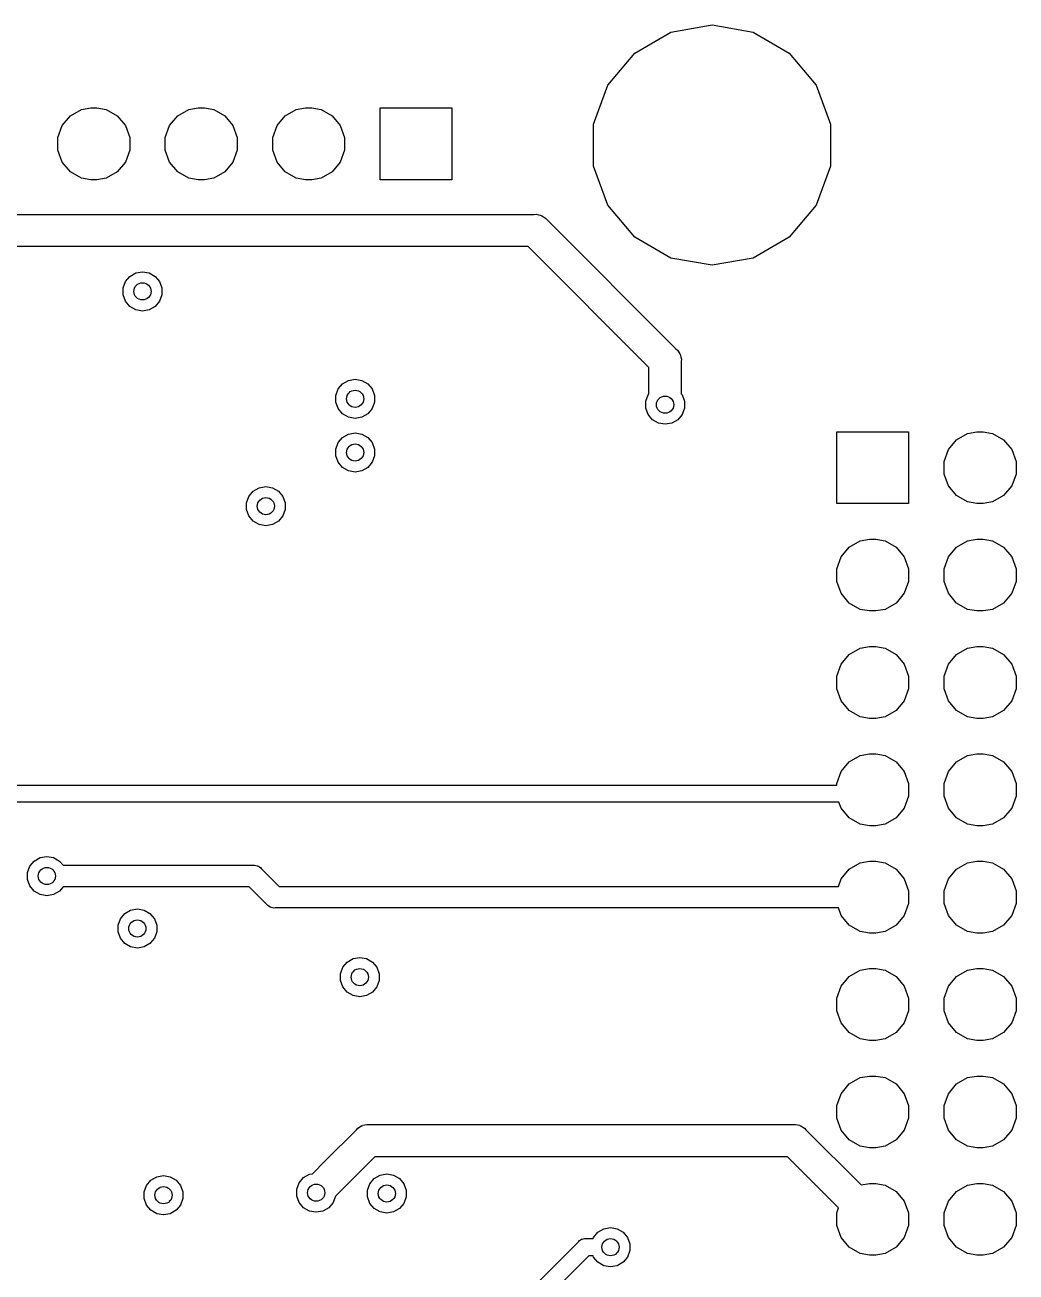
# Model space of a CAD drawing. Extents: x 91.5 to 190.2, y -113.9 to -59.9.
# Drawn here: x 164.84 to 188.28, y -89.44 to -59.94 of the extents above; entities that cross this region are included whole.
import ezdxf

# ---------------------------------------------------------------- set-up
doc = ezdxf.new("R2010")
doc.units = 0
doc.header["$MEASUREMENT"] = 0
doc.layers.add('BLACK', color=7, linetype='CONTINUOUS')

msp = doc.modelspace()

# ---------------------------------------------------------------- linework, layer by layer
at = {"layer": 'BLACK', "linetype": 'CONTINUOUS'}
for p, q in [((179.262, -60.602), (180.118, -60.1083)), ((180.118, -60.1083), (181.09, -59.9368)), ((181.09, -59.9368), (182.062, -60.1083)), ((182.062, -60.1083), (182.918, -60.602)), ((178.628, -61.3584), (179.262, -60.602)), ((182.918, -60.602), (183.552, -61.3584)), ((178.29, -62.2863), (178.628, -61.3584)), ((183.552, -61.3584), (183.89, -62.2863)), ((165.915, -62.0888), (166.175, -61.9389)), ((166.175, -61.9389), (166.396, -61.9)), ((166.396, -61.9), (166.544, -61.9)), ((166.544, -61.9), (166.765, -61.9389)), ((166.765, -61.9389), (167.025, -62.0888)), ((168.455, -62.0888), (168.715, -61.9389)), ((168.715, -61.9389), (168.936, -61.9)), ((168.936, -61.9), (169.084, -61.9)), ((169.084, -61.9), (169.305, -61.9389)), ((169.305, -61.9389), (169.565, -62.0888)), ((170.995, -62.0888), (171.255, -61.9389)), ((171.255, -61.9389), (171.476, -61.9)), ((171.476, -61.9), (171.624, -61.9)), ((171.624, -61.9), (171.845, -61.9389)), ((171.845, -61.9389), (172.105, -62.0888)), ((173.24, -63.6), (173.24, -61.9)), ((173.24, -61.9), (174.94, -61.9)), ((174.94, -61.9), (174.94, -63.6)), ((165.723, -62.3184), (165.915, -62.0888)), ((167.025, -62.0888), (167.217, -62.3184)), ((168.263, -62.3184), (168.455, -62.0888)), ((169.565, -62.0888), (169.757, -62.3184)), ((170.803, -62.3184), (170.995, -62.0888)), ((172.105, -62.0888), (172.297, -62.3184)), ((165.62, -62.6001), (165.723, -62.3184)), ((167.217, -62.3184), (167.32, -62.6001)), ((168.16, -62.6001), (168.263, -62.3184)), ((169.757, -62.3184), (169.86, -62.6001)), ((170.7, -62.6001), (170.803, -62.3184)), ((172.297, -62.3184), (172.4, -62.6001)), ((178.29, -63.2737), (178.29, -62.2863)), ((183.89, -62.2863), (183.89, -63.2737)), ((165.62, -62.8999), (165.62, -62.6001)), ((167.32, -62.6001), (167.32, -62.8999)), ((168.16, -62.8999), (168.16, -62.6001)), ((169.86, -62.6001), (169.86, -62.8999)), ((170.7, -62.8999), (170.7, -62.6001)), ((172.4, -62.6001), (172.4, -62.8999)), ((165.723, -63.1816), (165.62, -62.8999)), ((167.32, -62.8999), (167.217, -63.1816)), ((168.263, -63.1816), (168.16, -62.8999)), ((169.86, -62.8999), (169.757, -63.1816)), ((170.803, -63.1816), (170.7, -62.8999)), ((172.4, -62.8999), (172.297, -63.1816)), ((165.915, -63.4112), (165.723, -63.1816)), ((166.175, -63.5611), (165.915, -63.4112)), ((167.025, -63.4112), (166.765, -63.5611)), ((167.217, -63.1816), (167.025, -63.4112)), ((168.455, -63.4112), (168.263, -63.1816)), ((168.715, -63.5611), (168.455, -63.4112)), ((169.565, -63.4112), (169.305, -63.5611)), ((169.757, -63.1816), (169.565, -63.4112)), ((170.995, -63.4112), (170.803, -63.1816)), ((171.255, -63.5611), (170.995, -63.4112)), ((172.105, -63.4112), (171.845, -63.5611)), ((172.297, -63.1816), (172.105, -63.4112)), ((178.628, -64.2016), (178.29, -63.2737)), ((183.89, -63.2737), (183.552, -64.2016)), ((166.396, -63.6), (166.175, -63.5611)), ((166.544, -63.6), (166.396, -63.6)), ((166.765, -63.5611), (166.544, -63.6)), ((168.936, -63.6), (168.715, -63.5611)), ((169.084, -63.6), (168.936, -63.6)), ((169.305, -63.5611), (169.084, -63.6)), ((171.476, -63.6), (171.255, -63.5611)), ((171.624, -63.6), (171.476, -63.6)), ((171.845, -63.5611), (171.624, -63.6)), ((174.94, -63.6), (173.24, -63.6)), ((179.262, -64.958), (178.628, -64.2016)), ((183.552, -64.2016), (182.918, -64.958)), ((159.856, -64.419), (176.883, -64.419)), ((176.883, -64.419), (176.934, -64.4146)), ((176.934, -64.4146), (176.983, -64.4277)), ((176.983, -64.4277), (177.032, -64.4365)), ((177.032, -64.4365), (177.047, -64.445)), ((177.047, -64.445), (177.064, -64.4494)), ((177.064, -64.4494), (177.105, -64.4784)), ((177.105, -64.4784), (177.149, -64.5036)), ((177.149, -64.5036), (177.181, -64.5424)), ((177.181, -64.5424), (180.238, -67.5988)), ((176.742, -65.181), (159.715, -65.181)), ((179.599, -68.0378), (176.742, -65.181)), ((180.118, -65.4517), (179.262, -64.958)), ((182.918, -64.958), (182.062, -65.4517)), ((181.09, -65.6232), (180.118, -65.4517)), ((182.062, -65.4517), (181.09, -65.6232)), ((167.461, -65.8037), (167.62, -65.7757)), ((167.62, -65.7757), (167.779, -65.8037)), ((167.163, -66.1594), (167.218, -66.0079)), ((167.218, -66.0079), (167.322, -65.8844)), ((167.322, -65.8844), (167.461, -65.8037)), ((167.779, -65.8037), (167.918, -65.8844)), ((167.918, -65.8844), (168.022, -66.0079)), ((168.022, -66.0079), (168.077, -66.1594)), ((167.163, -66.3206), (167.163, -66.1594)), ((167.218, -66.4721), (167.163, -66.3206)), ((168.077, -66.3206), (168.022, -66.4721)), ((168.077, -66.1594), (168.077, -66.3206)), ((167.322, -66.5956), (167.218, -66.4721)), ((167.461, -66.6763), (167.322, -66.5956)), ((167.918, -66.5956), (167.779, -66.6763)), ((168.022, -66.4721), (167.918, -66.5956)), ((167.62, -66.7043), (167.461, -66.6763)), ((167.779, -66.6763), (167.62, -66.7043)), ((180.238, -67.5988), (180.276, -67.6313)), ((180.276, -67.6313), (180.302, -67.6751)), ((180.302, -67.6751), (180.331, -67.7165)), ((180.331, -67.7165), (180.335, -67.7329)), ((180.335, -67.7329), (180.344, -67.7477)), ((180.344, -67.7477), (180.352, -67.7975)), ((180.352, -67.7975), (180.365, -67.8463)), ((180.365, -67.8463), (180.361, -67.8966)), ((179.599, -68.6628), (179.599, -68.0378)), ((180.361, -67.8966), (180.361, -68.6628)), ((172.248, -68.5479), (172.352, -68.4244)), ((172.352, -68.4244), (172.491, -68.3437)), ((172.491, -68.3437), (172.65, -68.3157)), ((172.65, -68.3157), (172.809, -68.3437)), ((172.809, -68.3437), (172.948, -68.4244)), ((172.948, -68.4244), (173.052, -68.5479)), ((172.193, -68.6994), (172.248, -68.5479)), ((172.193, -68.8606), (172.193, -68.6994)), ((173.052, -68.5479), (173.107, -68.6994)), ((173.107, -68.6994), (173.107, -68.8606)), ((179.523, -68.8394), (179.578, -68.6879)), ((179.578, -68.6879), (179.599, -68.6628)), ((180.361, -68.6628), (180.382, -68.6879)), ((180.382, -68.6879), (180.437, -68.8394)), ((172.248, -69.0121), (172.193, -68.8606)), ((172.352, -69.1356), (172.248, -69.0121)), ((173.052, -69.0121), (172.948, -69.1356)), ((173.107, -68.8606), (173.052, -69.0121)), ((179.523, -69.0006), (179.523, -68.8394)), ((179.578, -69.1521), (179.523, -69.0006)), ((180.437, -69.0006), (180.382, -69.1521)), ((180.437, -68.8394), (180.437, -69.0006)), ((172.491, -69.2163), (172.352, -69.1356)), ((172.65, -69.2443), (172.491, -69.2163)), ((172.809, -69.2163), (172.65, -69.2443)), ((172.948, -69.1356), (172.809, -69.2163)), ((179.682, -69.2756), (179.578, -69.1521)), ((179.821, -69.3563), (179.682, -69.2756)), ((180.278, -69.2756), (180.139, -69.3563)), ((180.382, -69.1521), (180.278, -69.2756)), ((172.352, -69.6944), (172.491, -69.6137)), ((172.491, -69.6137), (172.65, -69.5857)), ((172.65, -69.5857), (172.809, -69.6137)), ((172.809, -69.6137), (172.948, -69.6944)), ((179.98, -69.3843), (179.821, -69.3563)), ((180.139, -69.3563), (179.98, -69.3843)), ((184.04, -71.26), (184.04, -69.56)), ((184.04, -69.56), (185.74, -69.56)), ((185.74, -69.56), (185.74, -71.26)), ((186.875, -69.7488), (187.135, -69.5989)), ((187.135, -69.5989), (187.356, -69.56)), ((187.356, -69.56), (187.504, -69.56)), ((187.504, -69.56), (187.725, -69.5989)), ((187.725, -69.5989), (187.985, -69.7488)), ((172.193, -69.9694), (172.248, -69.8179)), ((172.248, -69.8179), (172.352, -69.6944)), ((172.948, -69.6944), (173.052, -69.8179)), ((173.052, -69.8179), (173.107, -69.9694)), ((186.683, -69.9784), (186.875, -69.7488)), ((187.985, -69.7488), (188.177, -69.9784)), ((172.193, -70.1306), (172.193, -69.9694)), ((172.248, -70.2821), (172.193, -70.1306)), ((173.107, -70.1306), (173.052, -70.2821)), ((173.107, -69.9694), (173.107, -70.1306)), ((186.58, -70.2601), (186.683, -69.9784)), ((188.177, -69.9784), (188.28, -70.2601)), ((172.352, -70.4056), (172.248, -70.2821)), ((172.491, -70.4863), (172.352, -70.4056)), ((172.65, -70.5143), (172.491, -70.4863)), ((172.809, -70.4863), (172.65, -70.5143)), ((172.948, -70.4056), (172.809, -70.4863)), ((173.052, -70.2821), (172.948, -70.4056)), ((186.58, -70.5599), (186.58, -70.2601)), ((188.28, -70.2601), (188.28, -70.5599)), ((186.683, -70.8416), (186.58, -70.5599)), ((188.28, -70.5599), (188.177, -70.8416)), ((170.083, -71.2394), (170.138, -71.0879)), ((170.138, -71.0879), (170.242, -70.9644)), ((170.242, -70.9644), (170.381, -70.8837)), ((170.381, -70.8837), (170.54, -70.8557)), ((170.54, -70.8557), (170.699, -70.8837)), ((170.699, -70.8837), (170.838, -70.9644)), ((170.838, -70.9644), (170.942, -71.0879)), ((170.942, -71.0879), (170.997, -71.2394)), ((186.875, -71.0712), (186.683, -70.8416)), ((187.135, -71.2211), (186.875, -71.0712)), ((187.985, -71.0712), (187.725, -71.2211)), ((188.177, -70.8416), (187.985, -71.0712)), ((170.083, -71.4006), (170.083, -71.2394)), ((170.997, -71.2394), (170.997, -71.4006)), ((185.74, -71.26), (184.04, -71.26)), ((187.356, -71.26), (187.135, -71.2211)), ((187.504, -71.26), (187.356, -71.26)), ((187.725, -71.2211), (187.504, -71.26)), ((170.138, -71.5521), (170.083, -71.4006)), ((170.242, -71.6756), (170.138, -71.5521)), ((170.381, -71.7563), (170.242, -71.6756)), ((170.838, -71.6756), (170.699, -71.7563)), ((170.942, -71.5521), (170.838, -71.6756)), ((170.997, -71.4006), (170.942, -71.5521)), ((170.54, -71.7843), (170.381, -71.7563)), ((170.699, -71.7563), (170.54, -71.7843)), ((184.335, -72.2888), (184.595, -72.1389)), ((184.595, -72.1389), (184.816, -72.1)), ((184.816, -72.1), (184.964, -72.1)), ((184.964, -72.1), (185.185, -72.1389)), ((185.185, -72.1389), (185.445, -72.2888)), ((186.875, -72.2888), (187.135, -72.1389)), ((187.135, -72.1389), (187.356, -72.1)), ((187.356, -72.1), (187.504, -72.1)), ((187.504, -72.1), (187.725, -72.1389)), ((187.725, -72.1389), (187.985, -72.2888)), ((184.04, -72.8001), (184.143, -72.5184)), ((184.143, -72.5184), (184.335, -72.2888)), ((185.445, -72.2888), (185.637, -72.5184)), ((185.637, -72.5184), (185.74, -72.8001)), ((186.58, -72.8001), (186.683, -72.5184)), ((186.683, -72.5184), (186.875, -72.2888)), ((187.985, -72.2888), (188.177, -72.5184)), ((188.177, -72.5184), (188.28, -72.8001)), ((184.04, -73.0999), (184.04, -72.8001)), ((185.74, -72.8001), (185.74, -73.0999)), ((186.58, -73.0999), (186.58, -72.8001)), ((188.28, -72.8001), (188.28, -73.0999)), ((184.143, -73.3816), (184.04, -73.0999)), ((185.74, -73.0999), (185.637, -73.3816)), ((186.683, -73.3816), (186.58, -73.0999)), ((188.28, -73.0999), (188.177, -73.3816)), ((184.335, -73.6112), (184.143, -73.3816)), ((185.637, -73.3816), (185.445, -73.6112)), ((186.875, -73.6112), (186.683, -73.3816)), ((188.177, -73.3816), (187.985, -73.6112)), ((184.595, -73.7611), (184.335, -73.6112)), ((185.445, -73.6112), (185.185, -73.7611)), ((187.135, -73.7611), (186.875, -73.6112)), ((187.985, -73.6112), (187.725, -73.7611)), ((184.816, -73.8), (184.595, -73.7611)), ((184.964, -73.8), (184.816, -73.8)), ((185.185, -73.7611), (184.964, -73.8)), ((187.356, -73.8), (187.135, -73.7611)), ((187.504, -73.8), (187.356, -73.8)), ((187.725, -73.7611), (187.504, -73.8)), ((184.143, -75.0584), (184.335, -74.8288)), ((184.335, -74.8288), (184.595, -74.6789)), ((184.595, -74.6789), (184.816, -74.64)), ((184.816, -74.64), (184.964, -74.64)), ((184.964, -74.64), (185.185, -74.6789)), ((185.185, -74.6789), (185.445, -74.8288)), ((185.445, -74.8288), (185.637, -75.0584)), ((186.683, -75.0584), (186.875, -74.8288)), ((186.875, -74.8288), (187.135, -74.6789)), ((187.135, -74.6789), (187.356, -74.64)), ((187.356, -74.64), (187.504, -74.64)), ((187.504, -74.64), (187.725, -74.6789)), ((187.725, -74.6789), (187.985, -74.8288)), ((187.985, -74.8288), (188.177, -75.0584)), ((184.04, -75.3401), (184.143, -75.0584)), ((185.637, -75.0584), (185.74, -75.3401)), ((186.58, -75.3401), (186.683, -75.0584)), ((188.177, -75.0584), (188.28, -75.3401)), ((184.04, -75.6399), (184.04, -75.3401)), ((185.74, -75.3401), (185.74, -75.6399)), ((186.58, -75.6399), (186.58, -75.3401)), ((188.28, -75.3401), (188.28, -75.6399)), ((184.143, -75.9216), (184.04, -75.6399)), ((185.74, -75.6399), (185.637, -75.9216)), ((186.683, -75.9216), (186.58, -75.6399)), ((188.28, -75.6399), (188.177, -75.9216)), ((184.335, -76.1512), (184.143, -75.9216)), ((185.637, -75.9216), (185.445, -76.1512)), ((186.875, -76.1512), (186.683, -75.9216)), ((188.177, -75.9216), (187.985, -76.1512)), ((184.595, -76.3011), (184.335, -76.1512)), ((184.816, -76.34), (184.595, -76.3011)), ((184.964, -76.34), (184.816, -76.34)), ((185.185, -76.3011), (184.964, -76.34)), ((185.445, -76.1512), (185.185, -76.3011)), ((187.135, -76.3011), (186.875, -76.1512)), ((187.356, -76.34), (187.135, -76.3011)), ((187.504, -76.34), (187.356, -76.34)), ((187.725, -76.3011), (187.504, -76.34)), ((187.985, -76.1512), (187.725, -76.3011)), ((184.335, -77.3688), (184.595, -77.2189)), ((184.595, -77.2189), (184.816, -77.18)), ((184.816, -77.18), (184.964, -77.18)), ((184.964, -77.18), (185.185, -77.2189)), ((185.185, -77.2189), (185.445, -77.3688)), ((186.875, -77.3688), (187.135, -77.2189)), ((187.135, -77.2189), (187.356, -77.18)), ((187.356, -77.18), (187.504, -77.18)), ((187.504, -77.18), (187.725, -77.2189)), ((187.725, -77.2189), (187.985, -77.3688)), ((184.143, -77.5984), (184.335, -77.3688)), ((185.445, -77.3688), (185.637, -77.5984)), ((186.683, -77.5984), (186.875, -77.3688)), ((187.985, -77.3688), (188.177, -77.5984)), ((184.04, -77.8801), (184.143, -77.5984)), ((184.04, -77.9168), (184.04, -77.8801)), ((185.637, -77.5984), (185.74, -77.8801)), ((185.74, -77.8801), (185.74, -78.1799)), ((186.58, -77.8801), (186.683, -77.5984)), ((186.58, -78.1799), (186.58, -77.8801)), ((188.177, -77.5984), (188.28, -77.8801)), ((188.28, -77.8801), (188.28, -78.1799)), ((164.539, -77.9168), (184.04, -77.9168)), ((184.092, -78.3232), (164.614, -78.3232)), ((184.143, -78.4616), (184.092, -78.3232)), ((184.335, -78.6912), (184.143, -78.4616)), ((185.637, -78.4616), (185.445, -78.6912)), ((185.74, -78.1799), (185.637, -78.4616)), ((186.683, -78.4616), (186.58, -78.1799)), ((186.875, -78.6912), (186.683, -78.4616)), ((188.177, -78.4616), (187.985, -78.6912)), ((188.28, -78.1799), (188.177, -78.4616)), ((184.595, -78.8411), (184.335, -78.6912)), ((185.445, -78.6912), (185.185, -78.8411)), ((187.135, -78.8411), (186.875, -78.6912)), ((187.985, -78.6912), (187.725, -78.8411)), ((184.816, -78.88), (184.595, -78.8411)), ((184.964, -78.88), (184.816, -78.88)), ((185.185, -78.8411), (184.964, -78.88)), ((187.356, -78.88), (187.135, -78.8411)), ((187.504, -78.88), (187.356, -78.88)), ((187.725, -78.8411), (187.504, -78.88)), ((165.062, -79.7144), (165.201, -79.6337)), ((165.201, -79.6337), (165.36, -79.6057)), ((165.36, -79.6057), (165.519, -79.6337)), ((165.519, -79.6337), (165.658, -79.7144)), ((164.903, -79.9894), (164.958, -79.8379)), ((164.958, -79.8379), (165.062, -79.7144)), ((165.658, -79.7144), (165.744, -79.816)), ((165.744, -79.816), (170.239, -79.816)), ((170.239, -79.816), (170.272, -79.8131)), ((170.272, -79.8131), (170.305, -79.8218)), ((170.305, -79.8218), (170.338, -79.8276)), ((170.338, -79.8276), (170.348, -79.8333)), ((170.348, -79.8333), (170.359, -79.8362)), ((170.359, -79.8362), (170.387, -79.8556)), ((170.387, -79.8556), (170.416, -79.8724)), ((170.416, -79.8724), (170.437, -79.8982)), ((170.437, -79.8982), (170.855, -80.316)), ((184.143, -80.1384), (184.335, -79.9088)), ((184.335, -79.9088), (184.595, -79.7589)), ((184.595, -79.7589), (184.816, -79.72)), ((184.816, -79.72), (184.964, -79.72)), ((184.964, -79.72), (185.185, -79.7589)), ((185.185, -79.7589), (185.445, -79.9088)), ((185.445, -79.9088), (185.637, -80.1384)), ((186.683, -80.1384), (186.875, -79.9088)), ((186.875, -79.9088), (187.135, -79.7589)), ((187.135, -79.7589), (187.356, -79.72)), ((187.356, -79.72), (187.504, -79.72)), ((187.504, -79.72), (187.725, -79.7589)), ((187.725, -79.7589), (187.985, -79.9088)), ((187.985, -79.9088), (188.177, -80.1384)), ((164.903, -80.1506), (164.903, -79.9894)), ((164.958, -80.3021), (164.903, -80.1506)), ((184.078, -80.316), (184.143, -80.1384)), ((185.637, -80.1384), (185.74, -80.4201)), ((186.58, -80.4201), (186.683, -80.1384)), ((188.177, -80.1384), (188.28, -80.4201)), ((165.062, -80.4256), (164.958, -80.3021)), ((165.201, -80.5063), (165.062, -80.4256)), ((165.36, -80.5343), (165.201, -80.5063)), ((165.519, -80.5063), (165.36, -80.5343)), ((165.658, -80.4256), (165.519, -80.5063)), ((165.744, -80.324), (165.658, -80.4256)), ((170.145, -80.324), (165.744, -80.324)), ((170.563, -80.7418), (170.145, -80.324)), ((170.855, -80.316), (184.078, -80.316)), ((185.74, -80.4201), (185.74, -80.7199)), ((186.58, -80.7199), (186.58, -80.4201)), ((188.28, -80.4201), (188.28, -80.7199)), ((170.584, -80.7676), (170.563, -80.7418)), ((170.613, -80.7844), (170.584, -80.7676)), ((170.641, -80.8038), (170.613, -80.7844)), ((170.652, -80.8067), (170.641, -80.8038)), ((170.662, -80.8124), (170.652, -80.8067)), ((170.695, -80.8182), (170.662, -80.8124)), ((170.728, -80.8269), (170.695, -80.8182)), ((170.761, -80.824), (170.728, -80.8269)), ((184.078, -80.824), (170.761, -80.824)), ((184.143, -81.0016), (184.078, -80.824)), ((185.74, -80.7199), (185.637, -81.0016)), ((186.683, -81.0016), (186.58, -80.7199)), ((188.28, -80.7199), (188.177, -81.0016)), ((167.043, -81.2294), (167.098, -81.0779)), ((167.098, -81.0779), (167.202, -80.9544)), ((167.202, -80.9544), (167.341, -80.8737)), ((167.341, -80.8737), (167.5, -80.8457)), ((167.5, -80.8457), (167.659, -80.8737)), ((167.659, -80.8737), (167.798, -80.9544)), ((167.798, -80.9544), (167.902, -81.0779)), ((167.902, -81.0779), (167.957, -81.2294)), ((184.335, -81.2312), (184.143, -81.0016)), ((185.637, -81.0016), (185.445, -81.2312)), ((186.875, -81.2312), (186.683, -81.0016)), ((188.177, -81.0016), (187.985, -81.2312)), ((167.043, -81.3906), (167.043, -81.2294)), ((167.098, -81.5421), (167.043, -81.3906)), ((167.957, -81.3906), (167.902, -81.5421)), ((167.957, -81.2294), (167.957, -81.3906)), ((184.595, -81.3811), (184.335, -81.2312)), ((184.816, -81.42), (184.595, -81.3811)), ((184.964, -81.42), (184.816, -81.42)), ((185.185, -81.3811), (184.964, -81.42)), ((185.445, -81.2312), (185.185, -81.3811)), ((187.135, -81.3811), (186.875, -81.2312)), ((187.356, -81.42), (187.135, -81.3811)), ((187.504, -81.42), (187.356, -81.42)), ((187.725, -81.3811), (187.504, -81.42)), ((187.985, -81.2312), (187.725, -81.3811)), ((167.202, -81.6656), (167.098, -81.5421)), ((167.341, -81.7463), (167.202, -81.6656)), ((167.798, -81.6656), (167.659, -81.7463)), ((167.902, -81.5421), (167.798, -81.6656)), ((167.5, -81.7743), (167.341, -81.7463)), ((167.659, -81.7463), (167.5, -81.7743)), ((172.601, -82.0237), (172.76, -81.9957)), ((172.76, -81.9957), (172.919, -82.0237)), ((172.303, -82.3794), (172.358, -82.2279)), ((172.358, -82.2279), (172.462, -82.1044)), ((172.462, -82.1044), (172.601, -82.0237)), ((172.919, -82.0237), (173.058, -82.1044)), ((173.058, -82.1044), (173.162, -82.2279)), ((173.162, -82.2279), (173.217, -82.3794)), ((184.335, -82.4488), (184.595, -82.2989)), ((184.595, -82.2989), (184.816, -82.26)), ((184.816, -82.26), (184.964, -82.26)), ((184.964, -82.26), (185.185, -82.2989)), ((185.185, -82.2989), (185.445, -82.4488)), ((186.875, -82.4488), (187.135, -82.2989)), ((187.135, -82.2989), (187.356, -82.26)), ((187.356, -82.26), (187.504, -82.26)), ((187.504, -82.26), (187.725, -82.2989)), ((187.725, -82.2989), (187.985, -82.4488)), ((172.303, -82.5406), (172.303, -82.3794)), ((172.358, -82.6921), (172.303, -82.5406)), ((173.217, -82.5406), (173.162, -82.6921)), ((173.217, -82.3794), (173.217, -82.5406)), ((184.143, -82.6784), (184.335, -82.4488)), ((185.445, -82.4488), (185.637, -82.6784)), ((186.683, -82.6784), (186.875, -82.4488)), ((187.985, -82.4488), (188.177, -82.6784)), ((172.462, -82.8156), (172.358, -82.6921)), ((172.601, -82.8963), (172.462, -82.8156)), ((172.76, -82.9243), (172.601, -82.8963)), ((172.919, -82.8963), (172.76, -82.9243)), ((173.058, -82.8156), (172.919, -82.8963)), ((173.162, -82.6921), (173.058, -82.8156)), ((184.04, -82.9601), (184.143, -82.6784)), ((185.637, -82.6784), (185.74, -82.9601)), ((186.58, -82.9601), (186.683, -82.6784)), ((188.177, -82.6784), (188.28, -82.9601)), ((184.04, -83.2599), (184.04, -82.9601)), ((185.74, -82.9601), (185.74, -83.2599)), ((186.58, -83.2599), (186.58, -82.9601)), ((188.28, -82.9601), (188.28, -83.2599)), ((184.143, -83.5416), (184.04, -83.2599)), ((185.74, -83.2599), (185.637, -83.5416)), ((186.683, -83.5416), (186.58, -83.2599)), ((188.28, -83.2599), (188.177, -83.5416)), ((184.335, -83.7712), (184.143, -83.5416)), ((184.595, -83.9211), (184.335, -83.7712)), ((185.445, -83.7712), (185.185, -83.9211)), ((185.637, -83.5416), (185.445, -83.7712)), ((186.875, -83.7712), (186.683, -83.5416)), ((187.135, -83.9211), (186.875, -83.7712)), ((187.985, -83.7712), (187.725, -83.9211)), ((188.177, -83.5416), (187.985, -83.7712)), ((184.816, -83.96), (184.595, -83.9211)), ((184.964, -83.96), (184.816, -83.96)), ((185.185, -83.9211), (184.964, -83.96)), ((187.356, -83.96), (187.135, -83.9211)), ((187.504, -83.96), (187.356, -83.96)), ((187.725, -83.9211), (187.504, -83.96)), ((184.335, -84.9888), (184.595, -84.8389)), ((184.595, -84.8389), (184.816, -84.8)), ((184.816, -84.8), (184.964, -84.8)), ((184.964, -84.8), (185.185, -84.8389)), ((185.185, -84.8389), (185.445, -84.9888)), ((186.875, -84.9888), (187.135, -84.8389)), ((187.135, -84.8389), (187.356, -84.8)), ((187.356, -84.8), (187.504, -84.8)), ((187.504, -84.8), (187.725, -84.8389)), ((187.725, -84.8389), (187.985, -84.9888)), ((184.04, -85.5001), (184.143, -85.2184)), ((184.143, -85.2184), (184.335, -84.9888)), ((185.445, -84.9888), (185.637, -85.2184)), ((185.637, -85.2184), (185.74, -85.5001)), ((186.58, -85.5001), (186.683, -85.2184)), ((186.683, -85.2184), (186.875, -84.9888)), ((187.985, -84.9888), (188.177, -85.2184)), ((188.177, -85.2184), (188.28, -85.5001)), ((184.04, -85.7999), (184.04, -85.5001)), ((185.74, -85.5001), (185.74, -85.7999)), ((186.58, -85.7999), (186.58, -85.5001)), ((188.28, -85.5001), (188.28, -85.7999)), ((184.143, -86.0816), (184.04, -85.7999)), ((185.74, -85.7999), (185.637, -86.0816)), ((186.683, -86.0816), (186.58, -85.7999)), ((188.28, -85.7999), (188.177, -86.0816)), ((171.941, -86.8098), (172.679, -86.0724)), ((172.679, -86.0724), (172.711, -86.0336)), ((172.711, -86.0336), (172.755, -86.0084)), ((172.755, -86.0084), (172.796, -85.9794)), ((172.796, -85.9794), (172.813, -85.975)), ((172.813, -85.975), (172.828, -85.9665)), ((172.828, -85.9665), (172.877, -85.9577)), ((172.877, -85.9577), (172.926, -85.9446)), ((172.926, -85.9446), (172.977, -85.949)), ((172.977, -85.949), (183.013, -85.949)), ((183.013, -85.949), (183.064, -85.9446)), ((183.064, -85.9446), (183.113, -85.9577)), ((183.113, -85.9577), (183.162, -85.9665)), ((183.162, -85.9665), (183.177, -85.975)), ((183.177, -85.975), (183.194, -85.9794)), ((183.194, -85.9794), (183.235, -86.0084)), ((183.235, -86.0084), (183.279, -86.0336)), ((183.279, -86.0336), (183.311, -86.0724)), ((183.311, -86.0724), (184.614, -87.3755)), ((184.335, -86.3112), (184.143, -86.0816)), ((185.637, -86.0816), (185.445, -86.3112)), ((186.875, -86.3112), (186.683, -86.0816)), ((188.177, -86.0816), (187.985, -86.3112)), ((184.595, -86.4611), (184.335, -86.3112)), ((185.445, -86.3112), (185.185, -86.4611)), ((187.135, -86.4611), (186.875, -86.3112)), ((187.985, -86.3112), (187.725, -86.4611)), ((173.118, -86.711), (172.48, -87.3486)), ((182.872, -86.711), (173.118, -86.711)), ((184.083, -87.9219), (182.872, -86.711)), ((184.816, -86.5), (184.595, -86.4611)), ((184.964, -86.5), (184.816, -86.5)), ((185.185, -86.4611), (184.964, -86.5)), ((187.356, -86.5), (187.135, -86.4611)), ((187.504, -86.5), (187.356, -86.5)), ((187.725, -86.4611), (187.504, -86.5)), ((171.639, -87.1117), (171.941, -86.8098)), ((171.941, -86.8098), (171.941, -86.8098)), ((167.718, -87.3879), (167.822, -87.2644)), ((167.822, -87.2644), (167.961, -87.1837)), ((167.961, -87.1837), (168.12, -87.1557)), ((168.12, -87.1557), (168.279, -87.1837)), ((168.279, -87.1837), (168.418, -87.2644)), ((168.418, -87.2644), (168.522, -87.3879)), ((171.328, -87.3279), (171.432, -87.2044)), ((171.432, -87.2044), (171.571, -87.1237)), ((171.571, -87.1237), (171.639, -87.1117)), ((172.998, -87.3479), (173.102, -87.2244)), ((173.102, -87.2244), (173.241, -87.1437)), ((173.241, -87.1437), (173.4, -87.1157)), ((173.4, -87.1157), (173.559, -87.1437)), ((173.559, -87.1437), (173.698, -87.2244)), ((173.698, -87.2244), (173.802, -87.3479)), ((167.663, -87.5394), (167.718, -87.3879)), ((167.663, -87.7006), (167.663, -87.5394)), ((168.522, -87.3879), (168.577, -87.5394)), ((168.577, -87.5394), (168.577, -87.7006)), ((171.273, -87.4794), (171.328, -87.3279)), ((171.273, -87.6406), (171.273, -87.4794)), ((172.48, -87.3486), (172.187, -87.6422)), ((172.48, -87.3486), (172.48, -87.3486)), ((172.943, -87.4994), (172.998, -87.3479)), ((172.943, -87.6606), (172.943, -87.4994)), ((173.802, -87.3479), (173.857, -87.4994)), ((173.857, -87.4994), (173.857, -87.6606)), ((184.614, -87.3755), (184.816, -87.34)), ((184.816, -87.34), (184.964, -87.34)), ((184.964, -87.34), (185.185, -87.3789)), ((185.185, -87.3789), (185.445, -87.5288)), ((185.445, -87.5288), (185.637, -87.7584)), ((186.683, -87.7584), (186.875, -87.5288)), ((186.875, -87.5288), (187.135, -87.3789)), ((187.135, -87.3789), (187.356, -87.34)), ((187.356, -87.34), (187.504, -87.34)), ((187.504, -87.34), (187.725, -87.3789)), ((187.725, -87.3789), (187.985, -87.5288)), ((187.985, -87.5288), (188.177, -87.7584)), ((167.718, -87.8521), (167.663, -87.7006)), ((167.822, -87.9756), (167.718, -87.8521)), ((168.522, -87.8521), (168.418, -87.9756)), ((168.577, -87.7006), (168.522, -87.8521)), ((171.328, -87.7921), (171.273, -87.6406)), ((171.432, -87.9156), (171.328, -87.7921)), ((172.132, -87.7921), (172.028, -87.9156)), ((172.187, -87.6422), (172.132, -87.7921)), ((172.998, -87.8121), (172.943, -87.6606)), ((173.102, -87.9356), (172.998, -87.8121)), ((173.802, -87.8121), (173.698, -87.9356)), ((173.857, -87.6606), (173.802, -87.8121)), ((185.637, -87.7584), (185.74, -88.0401)), ((186.58, -88.0401), (186.683, -87.7584)), ((188.177, -87.7584), (188.28, -88.0401)), ((167.961, -88.0563), (167.822, -87.9756)), ((168.12, -88.0843), (167.961, -88.0563)), ((168.279, -88.0563), (168.12, -88.0843)), ((168.418, -87.9756), (168.279, -88.0563)), ((171.571, -87.9963), (171.432, -87.9156)), ((171.73, -88.0243), (171.571, -87.9963)), ((171.889, -87.9963), (171.73, -88.0243)), ((172.028, -87.9156), (171.889, -87.9963)), ((173.241, -88.0163), (173.102, -87.9356)), ((173.4, -88.0443), (173.241, -88.0163)), ((173.559, -88.0163), (173.4, -88.0443)), ((173.698, -87.9356), (173.559, -88.0163)), ((184.04, -88.0401), (184.083, -87.9219)), ((184.04, -88.3399), (184.04, -88.0401)), ((185.74, -88.0401), (185.74, -88.3399)), ((186.58, -88.3399), (186.58, -88.0401)), ((188.28, -88.0401), (188.28, -88.3399)), ((178.288, -88.6179), (178.392, -88.4944)), ((178.392, -88.4944), (178.531, -88.4137)), ((178.531, -88.4137), (178.69, -88.3857)), ((178.69, -88.3857), (178.849, -88.4137)), ((178.849, -88.4137), (178.988, -88.4944)), ((178.988, -88.4944), (179.092, -88.6179)), ((184.143, -88.6216), (184.04, -88.3399)), ((185.74, -88.3399), (185.637, -88.6216)), ((186.683, -88.6216), (186.58, -88.3399)), ((188.28, -88.3399), (188.177, -88.6216)), ((170.327, -96.3254), (177.94, -88.7126)), ((177.94, -88.7126), (177.957, -88.6919)), ((177.957, -88.6919), (177.981, -88.6785)), ((177.981, -88.6785), (178.003, -88.663)), ((178.003, -88.663), (178.012, -88.6606)), ((178.012, -88.6606), (178.019, -88.6561)), ((178.019, -88.6561), (178.046, -88.6514)), ((178.046, -88.6514), (178.072, -88.6445)), ((178.072, -88.6445), (178.099, -88.6468)), ((178.099, -88.6468), (178.277, -88.6468)), ((178.277, -88.6468), (178.288, -88.6179)), ((179.092, -88.6179), (179.147, -88.7694)), ((179.147, -88.7694), (179.147, -88.9306)), ((184.335, -88.8512), (184.143, -88.6216)), ((185.637, -88.6216), (185.445, -88.8512)), ((186.875, -88.8512), (186.683, -88.6216)), ((188.177, -88.6216), (187.985, -88.8512)), ((178.174, -89.0532), (170.561, -96.666)), ((178.277, -89.0532), (178.174, -89.0532)), ((178.288, -89.0821), (178.277, -89.0532)), ((178.392, -89.2056), (178.288, -89.0821)), ((179.092, -89.0821), (178.988, -89.2056)), ((179.147, -88.9306), (179.092, -89.0821)), ((184.595, -89.0011), (184.335, -88.8512)), ((184.816, -89.04), (184.595, -89.0011)), ((184.964, -89.04), (184.816, -89.04)), ((185.185, -89.0011), (184.964, -89.04)), ((185.445, -88.8512), (185.185, -89.0011)), ((187.135, -89.0011), (186.875, -88.8512)), ((187.356, -89.04), (187.135, -89.0011)), ((187.504, -89.04), (187.356, -89.04)), ((187.725, -89.0011), (187.504, -89.04)), ((187.985, -88.8512), (187.725, -89.0011)), ((178.531, -89.2863), (178.392, -89.2056)), ((178.69, -89.3143), (178.531, -89.2863)), ((178.849, -89.2863), (178.69, -89.3143)), ((178.988, -89.2056), (178.849, -89.2863))]:
    msp.add_line(p, q, dxfattribs=at)
at = {"layer": 'BLACK'}
for centre in [(167.62, -66.24), (172.65, -68.78), (179.98, -68.92), (172.65, -70.05), (170.54, -71.32), (165.36, -80.07), (167.5, -81.31), (172.76, -82.46), (168.12, -87.62), (171.73, -87.56), (173.4, -87.58), (178.69, -88.85)]:
    msp.add_circle(centre, 0.2032, dxfattribs=at)

doc.saveas('drawing.dxf')
